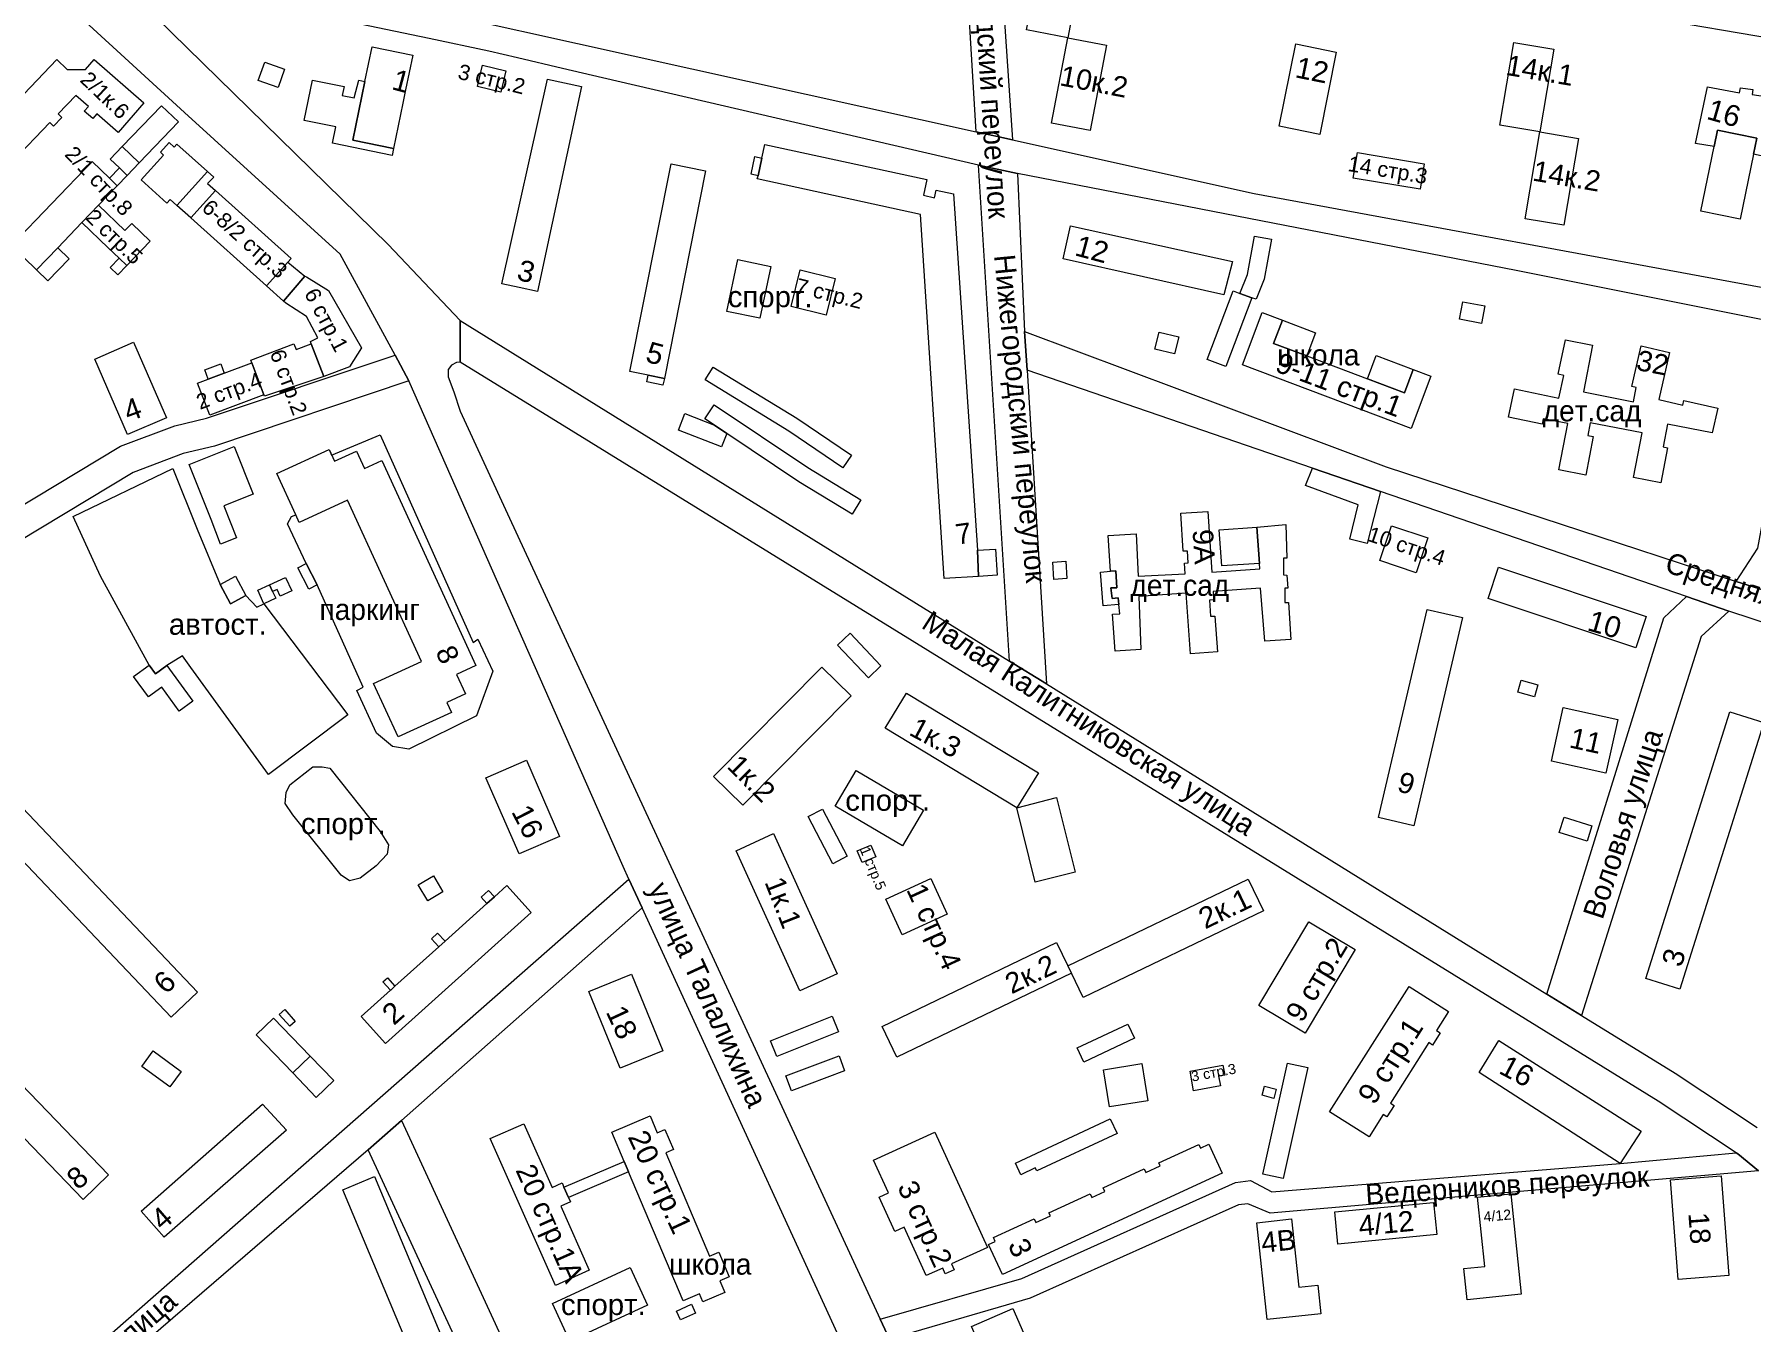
# Model space of a CAD drawing. Header units: metres. Extents: x 9999 to 15101, y 6965 to 11034.
# Drawn here: x 11050 to 11639, y 7458 to 7899 of the extents above; entities that cross this region are included whole.
import ezdxf
from ezdxf.enums import TextEntityAlignment as Align

# ---------------------------------------------------------------- set-up
doc = ezdxf.new("R2010")
doc.units = ezdxf.units.M
doc.header["$MEASUREMENT"] = 0
for name, color, linetype, lineweight in [('Слой 14', 7, 'Continuous', 0), ('Слой 25', 7, 'Continuous', 0), ('Слой 29', 7, 'Continuous', 0), ('Слой 3', 7, 'Continuous', 0), ('Слой 43', 7, 'Continuous', 0), ('Слой 44', 7, 'Continuous', 0), ('Слой 5', 7, 'Continuous', 0), ('Слой 53', 7, 'Continuous', 0), ('Слой 8', 7, 'Continuous', 0), ('Слой 9', 7, 'Continuous', 0)]:
    doc.layers.add(name, color=color, linetype=linetype, lineweight=lineweight)
doc.styles.add('Style-arial', font='arial.shx')
doc.styles.add('Style-p131', font='p131.shx')

msp = doc.modelspace()

# ---------------------------------------------------------------- linework, layer by layer
at = {"layer": 'Слой 14', "color": 8, "linetype": 'Continuous', "lineweight": 0, "flags": 128}
msp.add_lwpolyline([(11128.86, 7704.1), (11157.58, 7665.99), (11130.36, 7645.49), (11103.82, 7682.22), (11100.94, 7686.21), (11095.57, 7682.9), (11091.7, 7680.08), (11089.52, 7683.07), (11072.82, 7713.6), (11063.44, 7734.01), (11097.63, 7750.47), (11105.93, 7729.67), (11113.83, 7710.65), (11117.37, 7704.1), (11122.65, 7706.96), (11126.37, 7702.89), (11128.86, 7704.1)], close=True, dxfattribs=at)
at = {"layer": 'Слой 25', "color": 8, "linetype": 'Continuous', "lineweight": 0, "flags": 128}
for points in [[(12342.56, 7783.2), (12018.56, 7834.88), (12018.56, 7834.88), (11683.49, 7891.53), (11669.76, 7893.85), (11617.28, 7902.72), (11386.24, 7948.16), (11379.7, 7949.35), (11367.92, 7951.49), (11358.08, 7953.28), (11032, 8017.28), (11037.12, 8040.96), (11475.3, 7954.72), (11486.75, 7952.47), (11619.2, 7926.4), (12024.64, 7858.56), (12425.34, 7793.28)], [(11345.34, 7410.71), (11258.55, 7599.78), (11254.02, 7609.66), (11252.01, 7614.02), (11178.55, 7780.54), (11173.88, 7789.32), (11155.04, 7824), (11101.62, 7872.58), (11016.96, 7950.08)], [(11060.47, 7935.37), (11373.1, 7865.97), (11385.57, 7863.2), (11468.48, 7844.8), (11646.71, 7811.83), (11655.38, 7810.41), (11668.79, 7808.04), (11858.44, 7775.23), (11997.66, 7755.21), (12015.34, 7752.84), (12073.11, 7746), (12189.16, 7726.55), (12306.95, 7707.44)], [(12306.08, 7697.44), (12189.6, 7716.32), (12071.2, 7736.16), (12014.13, 7744.57), (11996.32, 7747.2), (11975.14, 7750.4), (11975.14, 7750.4), (11927.17, 7756.85), (11923.57, 7757.45), (11833.46, 7769.33), (11827.78, 7770.14), (11666.63, 7796.97), (11655.27, 7799.02), (11643.44, 7801.38), (11558.3, 7818.42), (11387.33, 7851.67), (11373.91, 7854.51), (11244.94, 7884.48), (11231.21, 7887.64), (11215.75, 7891.27), (11205.97, 7893.64), (11185.46, 7897.9), (11076.04, 7920.78)], [(11076.04, 7920.78), (11171.42, 7827.32), (11196.16, 7801.28), (11196.13, 7786.96), (11194.88, 7786.88), (11193.12, 7785.92), (11192.08, 7784.4), (11192.08, 7781.92), (11194, 7776.72), (11196.09, 7770.19), (11213.11, 7733.41), (11266.31, 7618.42), (11340.18, 7458.75), (11343.35, 7451.9)], [(11641.43, 7509.63), (11634.35, 7515.45), (11633.79, 7515.82), (11606.96, 7533.51), (11561.47, 7561.63), (11326.73, 7706.41), (11234.16, 7763.5), (11196.13, 7786.96), (11196.16, 7801.28), (11384.57, 7684.45), (11397.25, 7676.58), (11555.84, 7578.24), (11568.79, 7570.24), (11580.73, 7562.86), (11612.8, 7543.04), (11640.96, 7524.48)], [(11818.08, 7640.19), (11631.28, 7701.53), (11616.74, 7706.53), (11511.74, 7742.58), (11488.49, 7750.56), (11390.56, 7784.18), (11389.65, 7797.46), (11389.65, 7797.46), (11513.75, 7751.09), (11633.78, 7711.75), (11649.06, 7706.92)], [(11203.88, 7431.7), (11164.61, 7516.83), (11175.98, 7526.82), (11240.79, 7386.34)]]:
    msp.add_lwpolyline(points, dxfattribs=at)
for points in [[(11385.57, 7863.2), (11373.1, 7865.97), (11367.92, 7951.49), (11379.7, 7949.35), (11385.57, 7863.2)], [(11384.57, 7684.45), (11373.91, 7854.51), (11387.33, 7851.67), (11389.65, 7797.46), (11390.56, 7784.18), (11397.25, 7676.58), (11384.57, 7684.45)], [(11641.22, 7723.2), (11655.27, 7799.02), (11666.63, 7796.97), (11650.1, 7719.45), (11649.06, 7706.92), (11633.78, 7711.75), (11641.22, 7723.2)], [(11178.55, 7780.54), (11111.87, 7758.1), (11101.16, 7755.58), (11084.05, 7749.09), (10997.23, 7696.87), (10988.82, 7689.59), (10882.88, 7567.24), (10881.28, 7568), (10872.83, 7570.39), (10981.76, 7696.64), (10991.36, 7704.96), (11079.68, 7758.08), (11098.24, 7765.12), (11109.12, 7767.68), (11173.88, 7789.32), (11178.55, 7780.54)], [(11568.79, 7570.24), (11608.96, 7699.2), (11616.74, 7706.53), (11631.28, 7701.53), (11621.76, 7692.8), (11580.73, 7562.86), (11568.79, 7570.24)], [(11258.55, 7599.78), (11175.98, 7526.82), (11164.61, 7516.83), (11001.53, 7376.45), (10991.38, 7367.71), (10938.56, 7322.24), (10929.28, 7313.6), (10899.36, 7289.44), (10890.72, 7282.4), (10887.36, 7278.24), (10884.16, 7270.24), (10880.79, 7267.3), (10871.29, 7277.87), (10903.36, 7301.76), (11008.52, 7394.13), (11016.7, 7401.35), (11254.02, 7609.66), (11258.55, 7599.78)], [(11633.79, 7515.82), (11634.35, 7515.45), (11641.43, 7509.63), (11473.92, 7495.04), (11466.24, 7498.24), (11463.04, 7497.92), (11391.68, 7465.92), (11343.35, 7451.9), (11340.18, 7458.75), (11388.8, 7472.64), (11462.08, 7505.6), (11467.2, 7506.24), (11474.56, 7502.4), (11593.92, 7512.16), (11633.79, 7515.82)]]:
    msp.add_lwpolyline(points, close=True, dxfattribs=at)
at = {"layer": 'Слой 3', "color": 8, "linetype": 'Continuous', "lineweight": 0, "flags": 128}
for points in [[(11404.54, 7898.19), (11390.4, 7900.88), (11395.82, 7929.45), (11409.97, 7926.76), (11404.54, 7898.19)], [(11398.99, 7868.93), (11404.54, 7898.19), (11417.79, 7895.68), (11412.23, 7866.42), (11398.99, 7868.93)], [(11176.75, 7876.95), (11176.5, 7875.75), (11173.3, 7860.24), (11159.31, 7863.13), (11163.47, 7883.23), (11165.91, 7895.08), (11179.9, 7892.19), (11177.44, 7880.29), (11176.75, 7876.95)], [(11477.04, 7867.84), (11482.71, 7896.1), (11496.61, 7893.31), (11490.94, 7865.05), (11477.04, 7867.84)], [(11566.41, 7865.94), (11552.75, 7868.24), (11557.53, 7896.56), (11571.19, 7894.25), (11566.41, 7865.94)], [(11057.83, 7890.71), (11061.4, 7887.3), (11067.66, 7887.3), (11070.63, 7890.71), (11087.69, 7875.87), (11078.89, 7865.75), (11071.56, 7872.12), (11070.11, 7870.46), (11067.18, 7873.01), (11068.63, 7874.67), (11064.29, 7878.44), (11058.25, 7872.12), (11059.57, 7870.87), (11056.7, 7867.86), (11055.38, 7869.12), (11042.68, 7855.82), (11044, 7854.56), (11040.31, 7850.69), (11038.99, 7851.95), (11031.22, 7843.81), (11021.69, 7852.92), (11057.83, 7890.71)], [(11129.11, 7889.87), (11135.94, 7887.39), (11133.68, 7881.1), (11126.91, 7883.57), (11129.11, 7889.87)], [(11210.07, 7879.52), (11202.07, 7881.44), (11203.84, 7888.8), (11211.84, 7886.88), (11210.07, 7879.52)], [(11173.3, 7860.24), (11172.81, 7857.85), (11152.33, 7862.08), (11153.47, 7867.61), (11142.65, 7869.84), (11145.5, 7883.69), (11156.33, 7881.45), (11155.7, 7878.42), (11159.83, 7877.57), (11161.34, 7883.69), (11163.47, 7883.23), (11159.31, 7863.13), (11173.3, 7860.24)], [(11210.47, 7813.82), (11226.05, 7884.04), (11237.8, 7881.45), (11222.61, 7811.17), (11216.35, 7812.53), (11210.47, 7813.82)], [(11649.91, 7877.15), (11646.38, 7858.99), (11645.97, 7856.9), (11639.71, 7858.27), (11640.83, 7863.74), (11627.35, 7866.5), (11626.22, 7860.94), (11619.82, 7861.99), (11623.88, 7881.37), (11634.94, 7879.35), (11635.19, 7881.05), (11639.49, 7880.42), (11639.24, 7878.72), (11649.91, 7877.15)], [(11080.23, 7860.87), (11093.68, 7874.9), (11099.51, 7869.31), (11086.05, 7855.28), (11080.23, 7860.87)], [(11561.39, 7836.14), (11566.41, 7865.94), (11579.67, 7863.7), (11574.64, 7833.9), (11561.39, 7836.14)], [(11627.35, 7866.5), (11640.83, 7863.74), (11639.71, 7858.27), (11635.15, 7835.95), (11621.67, 7838.71), (11626.22, 7860.94), (11627.35, 7866.5)], [(11079.28, 7853.58), (11076.13, 7856.6), (11080.23, 7860.87), (11086.05, 7855.28), (11081.96, 7851.01), (11079.28, 7853.58)], [(11099, 7840.69), (11096.71, 7842.74), (11095.6, 7841.49), (11086.74, 7849.44), (11094.4, 7857.97), (11093.34, 7858.92), (11096.34, 7862.26), (11098.08, 7860.69), (11099, 7861.71), (11109.49, 7852.38), (11099, 7840.69)], [(11299.61, 7856.91), (11298.29, 7850.89), (11295.89, 7851.41), (11297.2, 7857.43), (11299.61, 7856.91)], [(11353.97, 7837.57), (11298.05, 7849.82), (11298.29, 7850.89), (11299.61, 7856.91), (11300.65, 7861.65), (11356.22, 7849.55), (11355.06, 7844.18), (11358.87, 7843.35), (11359.43, 7845.96), (11365.35, 7844.67), (11373.55, 7722.48), (11373.92, 7713.48), (11362.12, 7712.71), (11353.97, 7837.57)], [(11526.8, 7855.01), (11525.33, 7846.23), (11502.38, 7850.06), (11503.84, 7858.84), (11526.8, 7855.01)], [(11078.55, 7847.46), (11072.09, 7840.73), (11066.43, 7834.83), (11058.11, 7826.15), (11050.87, 7818.61), (11042.23, 7826.9), (11069.91, 7855.75), (11075.88, 7850.03), (11078.55, 7847.46)], [(11081.96, 7851.01), (11078.55, 7847.46), (11075.88, 7850.03), (11079.28, 7853.58), (11081.96, 7851.01)], [(11103.76, 7836.41), (11099, 7840.69), (11109.49, 7852.38), (11111.69, 7850.41), (11109.49, 7848.21), (11112.18, 7845.79), (11103.76, 7836.41)], [(11254.37, 7783.74), (11268.52, 7854.92), (11280.32, 7852.58), (11266.17, 7781.39), (11260.59, 7782.5), (11254.37, 7783.74)], [(11103.76, 7836.41), (11112.18, 7845.79), (11138.13, 7822.5), (11137, 7821.24), (11129.71, 7813.12), (11103.76, 7836.41)], [(11081.12, 7832.06), (11083.5, 7834.54), (11089.87, 7828.43), (11081.83, 7820.05), (11079.2, 7822.58), (11075.46, 7826.16), (11066.43, 7834.83), (11072.09, 7840.73), (11081.12, 7832.06)], [(11458.08, 7810.08), (11402.99, 7822.35), (11405.51, 7833.73), (11460.96, 7821.44), (11458.08, 7810.08)], [(11463.56, 7810.53), (11466.15, 7817.02), (11468.6, 7830.2), (11474.4, 7829.12), (11471.84, 7815.36), (11469.08, 7808.52), (11467.68, 7808.96), (11463.56, 7810.53)], [(11058.11, 7826.15), (11062, 7822.41), (11054.77, 7814.87), (11050.87, 7818.61), (11058.11, 7826.15)], [(11079.2, 7822.58), (11081.83, 7820.05), (11078.79, 7816.88), (11076.16, 7819.4), (11079.2, 7822.58)], [(11135.57, 7807.82), (11129.71, 7813.12), (11137, 7821.24), (11142.9, 7816.41), (11135.57, 7807.82)], [(11135.57, 7807.82), (11142.9, 7816.41), (11143.46, 7816.24), (11150.98, 7811.55), (11162.26, 7791.83), (11158.21, 7785.35), (11149.34, 7781.99), (11145.08, 7793.25), (11144.8, 7793.98), (11147.32, 7795.31), (11143.46, 7802.64), (11136.36, 7807.15), (11135.57, 7807.82)], [(11309.65, 7806.05), (11312.75, 7818.57), (11324.8, 7815.58), (11321.69, 7803.07), (11309.65, 7806.05)], [(11452.29, 7787.89), (11461.25, 7811.41), (11463.56, 7810.53), (11467.68, 7808.96), (11458.72, 7785.44), (11452.29, 7787.89)], [(11475.12, 7793.36), (11486.46, 7789.09), (11507.33, 7781.23), (11519.97, 7776.47), (11522.96, 7784.42), (11529.08, 7782.11), (11522.33, 7764.17), (11464.41, 7785.98), (11471.16, 7803.92), (11478.11, 7801.3), (11475.12, 7793.36)], [(11546.36, 7800.19), (11538.84, 7801.64), (11540, 7807.68), (11547.52, 7806.24), (11546.36, 7800.19)], [(11475.12, 7793.36), (11478.11, 7801.3), (11489.45, 7797.03), (11486.46, 7789.09), (11475.12, 7793.36)], [(11095.43, 7767.88), (11082.11, 7762.08), (11070.82, 7788.02), (11084.15, 7793.82), (11095.43, 7767.88)], [(11128.83, 7775.76), (11124.67, 7786.75), (11124.33, 7787.65), (11139.11, 7793.25), (11139.86, 7791.27), (11145.08, 7793.25), (11149.34, 7781.99), (11129.01, 7775.27), (11128.83, 7775.76)], [(11441.15, 7789.75), (11434.43, 7791.35), (11435.84, 7797.28), (11442.56, 7795.68), (11441.15, 7789.75)], [(11581.34, 7776.71), (11598.55, 7773.39), (11599.5, 7778.29), (11597.96, 7778.58), (11601.2, 7792.49), (11610.92, 7790.23), (11607.17, 7774.12), (11615.42, 7772.19), (11615.8, 7773.82), (11627.46, 7771.11), (11625.5, 7762.69), (11610.21, 7765.63), (11608.72, 7757.88), (11610.21, 7757.59), (11607.89, 7745.53), (11598.55, 7747.33), (11601.5, 7762.69), (11583.68, 7766.11), (11582.86, 7761.84), (11584.75, 7761.47), (11582.21, 7748.22), (11572.97, 7749.99), (11576.03, 7765.93), (11567.59, 7767.56), (11567.22, 7765.63), (11555.62, 7768.08), (11557.69, 7777.84), (11572.97, 7774.61), (11574.62, 7782.42), (11572.69, 7782.83), (11575.17, 7794.56), (11584.44, 7792.77), (11581.34, 7776.71)], [(11115.24, 7783.18), (11124.67, 7786.75), (11128.83, 7775.76), (11110.25, 7768.72), (11106.08, 7779.71), (11109.73, 7781.08), (11115.24, 7783.18)], [(11109.73, 7781.08), (11108.53, 7784.31), (11114.03, 7786.36), (11115.24, 7783.18), (11109.73, 7781.08)], [(11519.97, 7776.47), (11507.33, 7781.23), (11510.32, 7789.18), (11522.96, 7784.42), (11519.97, 7776.47)], [(11260.59, 7782.5), (11266.17, 7781.39), (11265.7, 7779.03), (11260.12, 7780.14), (11260.59, 7782.5)], [(11327.39, 7750.73), (11308.85, 7763.33), (11280.16, 7780.83), (11282.88, 7785.28), (11311.6, 7767.76), (11330.32, 7755.04), (11327.39, 7750.73)], [(11283.42, 7765.3), (11287.6, 7762.5), (11285.81, 7757.89), (11271.01, 7763.65), (11273.2, 7769.28), (11283.42, 7765.3)], [(11333.52, 7739.76), (11330.53, 7734.85), (11312.3, 7745.94), (11287.6, 7762.5), (11283.42, 7765.3), (11280.08, 7767.55), (11283.28, 7772.32), (11315.36, 7750.8), (11333.52, 7739.76)], [(11103.24, 7751.82), (11118.68, 7757.97), (11125.17, 7741.65), (11115.06, 7737.62), (11119.43, 7726.65), (11113.99, 7724.48), (11110.75, 7732.98), (11103.24, 7751.82)], [(11182.9, 7684.32), (11157.5, 7739.6), (11140.95, 7732), (11139.74, 7734.62), (11133.25, 7748.74), (11151.17, 7756.98), (11153.02, 7752.97), (11160.57, 7756.44), (11163.32, 7750.45), (11169.28, 7753.19), (11201.57, 7682.9), (11194.94, 7679.85), (11198.01, 7673.18), (11191.57, 7670.22), (11193.13, 7666.83), (11174.85, 7658.43), (11166.43, 7676.75), (11182.9, 7684.32)], [(11501.25, 7726.24), (11504.12, 7738.05), (11486.06, 7744.65), (11488.49, 7750.56), (11511.74, 7742.58), (11507.2, 7724.8), (11501.25, 7726.24)], [(11443.29, 7735.11), (11452.54, 7735.75), (11453.97, 7714.95), (11470.39, 7716.08), (11470.27, 7717.91), (11469.41, 7730.38), (11479.3, 7731.28), (11479.69, 7719.76), (11478.53, 7719.76), (11478.53, 7713.95), (11479.69, 7713.88), (11480.03, 7709.45), (11478.91, 7709.45), (11478.91, 7704.55), (11480.2, 7704.52), (11481.05, 7691.87), (11472.09, 7691.27), (11470.62, 7709.45), (11454.42, 7708.34), (11454.62, 7705.43), (11453.14, 7705.33), (11453.52, 7699.78), (11455, 7699.78), (11455.84, 7687.56), (11446.59, 7686.93), (11445.16, 7707.71), (11428.92, 7706.6), (11429.59, 7688.42), (11420.72, 7687.82), (11419.87, 7700.47), (11422.32, 7700.64), (11422.04, 7703.8), (11421.84, 7706.11), (11419.77, 7705.93), (11419.25, 7709.59), (11421.38, 7709.59), (11421.02, 7715.38), (11419.16, 7715.23), (11418.39, 7727.45), (11427.92, 7728.04), (11428.66, 7713.49), (11444.74, 7714.32), (11444.55, 7718.03), (11445.77, 7718.09), (11445.56, 7722.15), (11444.11, 7722.07), (11443.29, 7735.11)], [(11469.41, 7730.38), (11470.27, 7717.91), (11457.41, 7717.13), (11456.48, 7729.44), (11469.41, 7730.38)], [(11515.49, 7730.84), (11528, 7726.67), (11524.01, 7714.71), (11511.5, 7718.88), (11515.49, 7730.84)], [(11373.55, 7722.48), (11379.76, 7722.85), (11380.34, 7713.9), (11373.92, 7713.48), (11373.55, 7722.48)], [(11143.38, 7717.9), (11147.13, 7710.56), (11144.23, 7709.08), (11140.47, 7716.42), (11143.38, 7717.9)], [(11399.37, 7718.37), (11403.83, 7718.65), (11404.2, 7712.73), (11399.73, 7712.45), (11399.37, 7718.37)], [(11421.02, 7715.38), (11421.38, 7709.59), (11419.25, 7709.59), (11419.77, 7705.93), (11421.84, 7706.11), (11422.04, 7703.8), (11416.65, 7703.35), (11415.69, 7714.95), (11419.16, 7715.23), (11421.02, 7715.38)], [(11602.87, 7699.7), (11599.29, 7688.96), (11548.65, 7705.85), (11552.23, 7716.58), (11602.87, 7699.7)], [(11113.83, 7710.65), (11119.11, 7713.51), (11122.65, 7706.96), (11117.37, 7704.1), (11113.83, 7710.65)], [(11126.74, 7708.7), (11130.77, 7710.56), (11131.82, 7708.24), (11132.89, 7705.96), (11128.86, 7704.1), (11126.74, 7708.7)], [(11130.77, 7710.56), (11136.27, 7713.1), (11138.39, 7708.5), (11134.43, 7706.67), (11133.39, 7708.94), (11131.82, 7708.24), (11130.77, 7710.56)], [(11511.05, 7630.79), (11527.74, 7702.17), (11539.87, 7699.34), (11523.18, 7627.95), (11511.05, 7630.79)], [(11329.9, 7693.94), (11340.45, 7682.78), (11336.16, 7678.72), (11325.6, 7689.88), (11329.9, 7693.94)], [(11283.01, 7644.89), (11320.19, 7682.38), (11330.2, 7672.46), (11293.03, 7634.96), (11283.01, 7644.89)], [(11564.61, 7672.17), (11558.85, 7673.77), (11560, 7677.92), (11565.76, 7676.32), (11564.61, 7672.17)], [(11341.95, 7661.4), (11349.25, 7673.46), (11394.43, 7646.14), (11387.03, 7634.14), (11341.95, 7661.4)], [(11574.4, 7668.48), (11593.12, 7664.37), (11589.09, 7646.01), (11570.37, 7650.12), (11574.4, 7668.48)], [(11602.74, 7575.6), (11631.56, 7667.03), (11643.21, 7663.35), (11614.39, 7571.93), (11602.74, 7575.6)], [(11097.06, 7562.26), (11013.22, 7650.49), (11022.26, 7659.07), (11106.11, 7570.85), (11097.06, 7562.26)], [(11216.33, 7618.29), (11205, 7644.43), (11218.89, 7650.44), (11230.21, 7624.3), (11216.33, 7618.29)], [(11320.41, 7633.68), (11328.9, 7617.51), (11323.96, 7614.91), (11315.47, 7631.09), (11320.41, 7633.68)], [(11387.03, 7634.14), (11400.69, 7637.64), (11407.01, 7612), (11393.32, 7608.63), (11387.03, 7634.14)], [(11584.24, 7627.9), (11582.68, 7622.65), (11573.08, 7625.66), (11574.72, 7630.88), (11584.24, 7627.9)], [(11290.75, 7619.4), (11303.58, 7625.24), (11325.45, 7577.18), (11312.62, 7571.34), (11290.75, 7619.4)], [(11332.33, 7619.32), (11337, 7621.29), (11338.69, 7617.26), (11334.02, 7615.3), (11332.33, 7619.32)], [(11181.77, 7607.74), (11186.98, 7610.78), (11190.2, 7605.25), (11185, 7602.21), (11181.77, 7607.74)], [(11342.15, 7602.75), (11357.52, 7609.8), (11363.11, 7597.6), (11347.75, 7590.56), (11342.15, 7602.75)], [(11405.79, 7577.37), (11404.87, 7579.27), (11404.59, 7579.85), (11466.44, 7609.64), (11471.66, 7598.81), (11409.81, 7569.02), (11405.79, 7577.37)], [(11188.8, 7586.4), (11190.95, 7588.33), (11205.34, 7601.27), (11207.89, 7603.56), (11212.16, 7607.41), (11220.45, 7598.19), (11170.5, 7553.29), (11162.22, 7562.51), (11172.24, 7571.52), (11172.44, 7571.69), (11173.79, 7572.91), (11188.8, 7586.4)], [(11205.34, 7601.27), (11203.36, 7603.47), (11205.91, 7605.76), (11207.89, 7603.56), (11205.34, 7601.27)], [(11066.87, 7499.79), (10982.93, 7586.85), (10991.65, 7595.26), (11075.59, 7508.2), (11066.87, 7499.79)], [(11470.08, 7566.32), (11487.23, 7595.05), (11503.12, 7585.56), (11485.97, 7556.83), (11470.08, 7566.32)], [(11188.8, 7586.4), (11186.27, 7589.2), (11188.42, 7591.14), (11190.95, 7588.33), (11188.8, 7586.4)], [(11405.79, 7577.37), (11345.94, 7548.54), (11340.87, 7559.08), (11400.71, 7587.91), (11404.59, 7579.85), (11404.87, 7579.27), (11405.79, 7577.37)], [(11172.44, 7571.69), (11172.24, 7571.52), (11169.64, 7574.42), (11171.18, 7575.81), (11173.79, 7572.91), (11172.44, 7571.69)], [(11251.05, 7544.79), (11240.3, 7571.08), (11254.94, 7577.07), (11265.68, 7550.77), (11251.05, 7544.79)], [(11494.31, 7529.87), (11521.56, 7572.85), (11535.08, 7564.28), (11530.95, 7557.75), (11532.28, 7556.9), (11529.63, 7552.72), (11528.29, 7553.57), (11515.17, 7532.86), (11516.5, 7532.02), (11513.99, 7528.06), (11512.66, 7528.91), (11507.83, 7521.3), (11494.31, 7529.87)], [(11137.73, 7559.18), (11134.1, 7563.23), (11135.98, 7564.91), (11139.6, 7560.86), (11137.73, 7559.18)], [(11302.61, 7554.14), (11323.73, 7562.64), (11325.87, 7557.32), (11304.74, 7548.82), (11302.61, 7554.14)], [(11138.72, 7543.15), (11126.15, 7556.2), (11132.17, 7562), (11144.74, 7548.94), (11138.72, 7543.15)], [(11407.76, 7551.76), (11425.1, 7559.91), (11427.37, 7555.07), (11410.03, 7546.92), (11407.76, 7551.76)], [(11096.6, 7538.39), (11087, 7545.43), (11090.88, 7550.72), (11100.48, 7543.68), (11096.6, 7538.39)], [(11593.92, 7512.16), (11545.58, 7543.28), (11552.32, 7554.24), (11601.12, 7523.2), (11593.92, 7512.16)], [(11138.72, 7543.15), (11144.74, 7548.94), (11152.82, 7540.55), (11146.8, 7534.75), (11138.72, 7543.15)], [(11307.82, 7542.18), (11326.1, 7548.98), (11328, 7543.87), (11309.72, 7537.07), (11307.82, 7542.18)], [(11429.89, 7546.38), (11431.94, 7533.64), (11418.8, 7531.53), (11416.76, 7544.27), (11429.89, 7546.38)], [(11446.44, 7543.76), (11457.69, 7545.87), (11458.34, 7542.42), (11456.25, 7542.02), (11456.85, 7538.8), (11447.69, 7537.08), (11446.44, 7543.76)], [(11471.46, 7508.47), (11479.93, 7546.53), (11486.89, 7544.99), (11478.42, 7506.92), (11471.46, 7508.47)], [(11471.17, 7535.53), (11472.01, 7538.65), (11476.03, 7537.56), (11475.19, 7534.45), (11471.17, 7535.53)], [(11086.74, 7495.79), (11128.32, 7532.48), (11136.64, 7523.52), (11094.6, 7486.81), (11086.74, 7495.79)], [(11253.41, 7510.34), (11252.4, 7512.74), (11248.13, 7522.83), (11261.33, 7528.42), (11263.76, 7522.68), (11266.38, 7523.78), (11269.29, 7516.89), (11266.68, 7515.78), (11281.67, 7480.34), (11284.81, 7481.67), (11288.37, 7473.24), (11285.24, 7471.91), (11286.95, 7467.86), (11279.34, 7464.65), (11278.19, 7467.37), (11272.59, 7465), (11253.89, 7509.2), (11253.41, 7510.34)], [(11386.56, 7512.24), (11419.08, 7527.42), (11421.41, 7522.43), (11393.86, 7509.57), (11393.39, 7510.57), (11388.42, 7508.25), (11386.56, 7512.24)], [(11206.4, 7520.64), (11217.92, 7525.76), (11227.64, 7503.93), (11231.08, 7505.46), (11231.73, 7504), (11233.29, 7500.49), (11233.97, 7498.96), (11230.62, 7497.47), (11240.41, 7475.48), (11228.79, 7470.31), (11206.4, 7520.64)], [(11337.92, 7513.28), (11358.88, 7522.88), (11376.99, 7483.33), (11364.62, 7477.66), (11365.53, 7475.67), (11362.53, 7474.3), (11361.63, 7476.25), (11355.98, 7473.66), (11348.4, 7490.22), (11345.19, 7488.75), (11339.81, 7500.52), (11343.08, 7502.01), (11337.92, 7513.28)], [(11382.08, 7474.08), (11377.36, 7484.35), (11379.64, 7485.4), (11379.03, 7486.73), (11392.95, 7493.13), (11393.56, 7491.82), (11398.54, 7494.11), (11398.03, 7495.24), (11412.17, 7501.74), (11412.76, 7500.45), (11417.23, 7502.51), (11416.63, 7503.82), (11430.69, 7510.3), (11431.29, 7509), (11436.22, 7511.27), (11435.73, 7512.33), (11449.46, 7518.65), (11450.03, 7517.42), (11452.93, 7518.75), (11457.5, 7508.83), (11382.08, 7474.08)], [(11252.4, 7512.74), (11253.41, 7510.34), (11253.89, 7509.2), (11233.29, 7500.49), (11231.73, 7504), (11252.4, 7512.74)], [(11188.33, 7425.52), (11155.87, 7503.07), (11166.79, 7507.64), (11199.25, 7430.09), (11188.33, 7425.52)], [(11613.81, 7472.36), (11611.23, 7506.52), (11628.61, 7507.83), (11631.19, 7473.68), (11613.81, 7472.36)], [(11529.99, 7498.76), (11531.05, 7487.72), (11497.16, 7484.45), (11496.1, 7495.49), (11529.99, 7498.76)], [(11560.06, 7467.27), (11541.49, 7465.34), (11540.38, 7476.05), (11547.5, 7476.79), (11545.03, 7500.53), (11556.48, 7501.72), (11560.06, 7467.27)], [(11472.92, 7458.61), (11469.36, 7491.8), (11481.29, 7493.08), (11483.8, 7469.74), (11490.25, 7470.43), (11491.31, 7460.58), (11472.92, 7458.61)], [(11275.44, 7463.82), (11276.82, 7460.79), (11271.75, 7458.48), (11270.37, 7461.51), (11275.44, 7463.82)], [(11397.35, 7435.77), (11383.19, 7429.57), (11371.51, 7456.18), (11385.67, 7462.39), (11397.35, 7435.77)]]:
    msp.add_lwpolyline(points, close=True, dxfattribs=at)
at = {"layer": 'Слой 43', "color": 8, "linetype": 'Continuous', "lineweight": 0, "flags": 128}
msp.add_lwpolyline([(11143.38, 7717.9), (11136.93, 7731.48), (11138.29, 7734.02), (11139.74, 7734.62), (11133.25, 7748.74), (11151.17, 7756.98), (11152.06, 7755.05), (11168.65, 7762.03), (11200.55, 7690.75), (11202.24, 7691.94), (11207.33, 7680.91), (11201.73, 7665.64), (11178.49, 7654.27), (11172.89, 7655.11), (11167.47, 7659.7), (11160.68, 7674.29), (11162.89, 7675.48), (11147.13, 7710.56), (11143.38, 7717.9)], close=True, dxfattribs=at)
at = {"layer": 'Слой 5', "color": 8, "linetype": 'Continuous', "lineweight": 0, "flags": 128}
for points in [[(11287.61, 7804.37), (11291.37, 7822.15), (11302.68, 7819.76), (11298.92, 7801.98), (11287.61, 7804.37)], [(11148.77, 7648.16), (11151.42, 7647.74), (11168.68, 7626.01), (11171.61, 7621.41), (11171.05, 7618.2), (11167.29, 7614.16), (11161.86, 7609.99), (11158.24, 7609.01), (11155.32, 7610.96), (11138.74, 7631.72), (11136.1, 7635.62), (11136.52, 7639.38), (11137.77, 7642.03), (11145.57, 7648.16), (11148.77, 7648.16)], [(11324.8, 7634.69), (11331.99, 7646.88), (11355.05, 7633.29), (11347.86, 7621.09), (11324.8, 7634.69)], [(11227.76, 7464.06), (11254.44, 7476.44), (11260.41, 7463.57), (11233.73, 7451.2), (11227.76, 7464.06)]]:
    msp.add_lwpolyline(points, close=True, dxfattribs=at)
at = {"layer": 'Слой 53', "color": 8, "linetype": 'Continuous', "lineweight": 0, "flags": 128}
msp.add_lwpolyline([(11084.14, 7679.15), (11089.52, 7683.07), (11091.7, 7680.08), (11095.57, 7682.9), (11104.47, 7670.7), (11099.76, 7667.27), (11093.78, 7675.47), (11089.24, 7672.16), (11084.14, 7679.15)], close=True, dxfattribs=at)

# ---------------------------------------------------------------- texts
at = {"layer": 'Слой 14', "color": 8, "linetype": 'Continuous', "lineweight": 0, "style": 'Style-arial'}
msp.add_text('автост.', height=7.2, dxfattribs=at).set_placement((11096.23, 7693.45))
at = {"layer": 'Слой 29', "color": 8, "linetype": 'Continuous', "lineweight": 0, "style": 'Style-p131'}
for s, rotation, p in [('Нижегородский переулок', 273.6, (11370.3, 7948.77)), ('Нижегородский переулок', 275.6, (11379.21, 7823.53)), ('Средняя Калитниковская улица', 341.3, (11608.85, 7715.21)), ('Малая Калитниковская улица', 327.3, (11353.92, 7696.03)), ('Воловья улица', 72, (11587.9, 7595.49)), ('улица Талалихина', 294.6, (11260.51, 7606.49)), ('Ведерников переулок', 3.7, (11506.82, 7497.92)), ('Стройковская улица', 40.9, (11030.84, 7404.19))]:
    msp.add_text(s, height=7.2, rotation=rotation, dxfattribs=at).set_placement(p)
at = {"layer": 'Слой 44', "color": 8, "linetype": 'Continuous', "lineweight": 0, "style": 'Style-p131'}
msp.add_text('паркинг', height=7.2, dxfattribs=at).set_placement((11147.91, 7698.52))
at = {"layer": 'Слой 5', "color": 8, "linetype": 'Continuous', "lineweight": 0, "style": 'Style-arial'}
for p in [(11287.92, 7805.8), (11328.2, 7633.09), (11141.53, 7625.1), (11230.71, 7460.13)]:
    msp.add_text('спорт.', height=7.2, dxfattribs=at).set_placement(p)
at = {"layer": 'Слой 8', "color": 8, "linetype": 'Continuous', "lineweight": 0, "style": 'Style-p131'}
for s, p in [('школа', (11476.32, 7785.81)), ('дет.сад', (11567.41, 7766.64)), ('дет.сад', (11426.03, 7706.8)), ('школа', (11267.77, 7473.99))]:
    msp.add_text(s, height=7.2, dxfattribs=at).set_placement(p)
at = {"layer": 'Слой 9', "color": 8, "linetype": 'Continuous', "lineweight": 0, "style": 'Style-arial'}
for s, height, rotation, p in [('14к.1', 7, 350.4, (11554.44, 7885.52)), ('10к.2', 7, 349.2, (11401.45, 7881.94)), ('14к.2', 7, 350.4, (11563.6, 7849.27)), ('2 стр.5', 5.25, 316.1, (11067.34, 7836.18)), ('6-8/2 стр.3', 5.25, 318, (11107.16, 7839.36)), ('7 стр.2', 5.25, 346, (11310.82, 7810.76)), ('6 стр.1', 5.25, 297.8, (11142.53, 7810.55)), ('6 стр.2', 5.25, 290.5, (11130.77, 7790.09)), ('9-11 стр.1', 7, 339.3, (11475.21, 7783.94)), ('32', 7, 349.1, (11599.14, 7784.34)), ('7', 7, 8, (11366.53, 7724.35)), ('9А', 7, 273.9, (11447.29, 7729.4)), ('8', 7, 294.6, (11187.54, 7687.7)), ('1к.3', 7, 332, (11349.68, 7659.3)), ('1к.2', 7, 314.9, (11287.26, 7648.05)), ('9', 7, 344, (11517.08, 7639.93)), ('1 стр.5', 3.5, 292.7, (11333.14, 7619.84)), ('1к.1', 7, 291.4, (11300.43, 7608.68)), ('1 стр.4', 7, 294.6, (11349.04, 7606.06)), ('9 стр.2', 7, 59.1, (11484.84, 7560.06)), ('3 стр.3', 3.5, 10.6, (11447.2, 7540.17)), ('20 стр.1А', 7, 293.9, (11215.02, 7509.9)), ('3 стр.2', 7, 294.6, (11345.94, 7504.16)), ('4В', 7, 6.1, (11471.2, 7481.44))]:
    msp.add_text(s, height=height, rotation=rotation, dxfattribs=at).set_placement(p)
for s, height, rotation, p in [('2/1к.6', 5.25, 316.2, (11074.32, 7878.52)), ('3 стр.2', 5.25, 346.4, (11206.95, 7884.03)), ('2/1 стр.8', 5.25, 313.6, (11072.26, 7849.12)), ('14 стр.3', 5.25, 350.5, (11514.26, 7852.87)), ('2 стр.4', 5.25, 20.7, (11116.89, 7777.14)), ('10 стр.4', 5.25, 341.5, (11520.78, 7723.91)), ('11', 7, 347.6, (11582.24, 7657.13)), ('2к.2', 7, 25.7, (11391.74, 7577.11)), ('4/12', 7, 5.5, (11513.72, 7491.62)), ('4/12', 3.5, 5.1, (11551.84, 7494.25)), ('18', 7, 274.3, (11621.23, 7489.91))]:
    msp.add_text(s, height=height, rotation=rotation, dxfattribs=at).set_placement(p, align=Align.MIDDLE_CENTER)
for s, rotation, p in [('1', 345, (11174.17, 7887.58)), ('12', 348.6, (11483.57, 7891.75)), ('16', 344, (11625.24, 7877.37)), ('12', 345, (11408.41, 7830.62)), ('3', 345, (11217.05, 7822.3)), ('5', 345, (11261.21, 7794.14)), ('4', 20, (11079.89, 7773.21)), ('10', 344, (11584.28, 7702.01)), ('16', 297, (11219.98, 7636.07)), ('2к.1', 25.7, (11448.5, 7598.85)), ('3', 74, (11608.07, 7581.09)), ('6', 43.5, (11090.26, 7575.07)), ('2', 41.9, (11168.59, 7564.57)), ('18', 295, (11252.5, 7567.18)), ('9 стр.1', 57.6, (11503.54, 7535.72)), ('16', 332, (11555.31, 7549.64)), ('20 стр.1', 295, (11260.04, 7524.36)), ('8', 40, (11060.39, 7508.28)), ('4', 41, (11089.29, 7494.28)), ('3', 294.6, (11390.38, 7487.29))]:
    msp.add_text(s, height=7.2, rotation=rotation, dxfattribs=at).set_placement(p, align=Align.TOP_LEFT)

doc.saveas('drawing.dxf')
